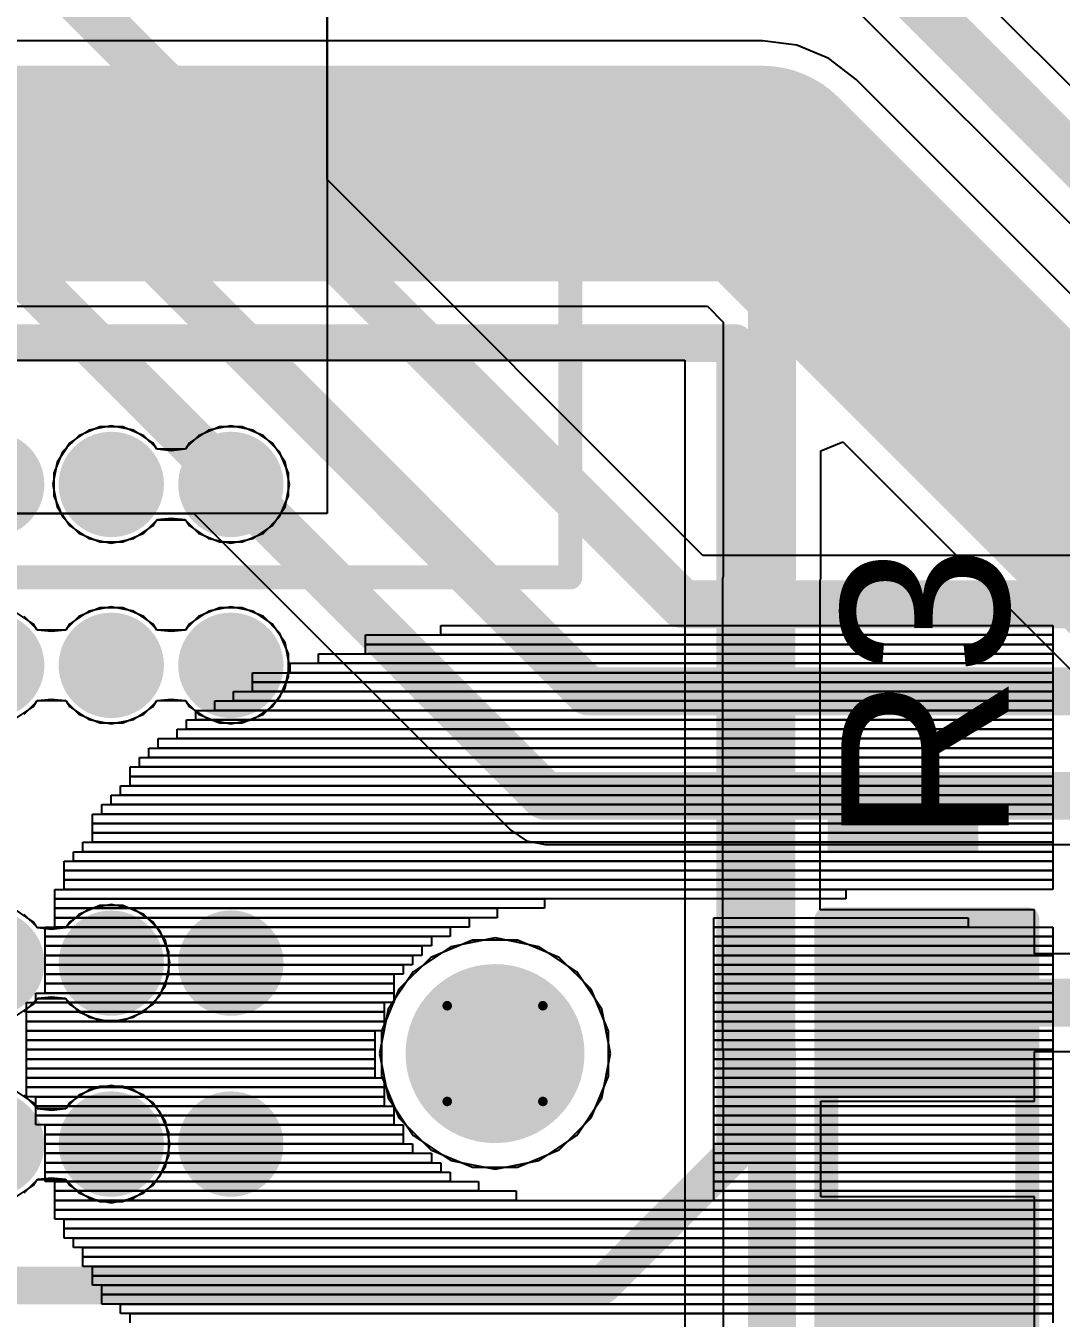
# Model space of a CAD drawing. Header units: inches. Extents: x -25 to 271, y -41 to 15.
# Drawn here: x 23.37 to 28.87, y -31.47 to -24.62 of the extents above; entities that cross this region are included whole.
import ezdxf

# ---------------------------------------------------------------- set-up
doc = ezdxf.new("R2010")
doc.units = ezdxf.units.IN
for name, color, linetype in [('Bottom Layer', 5, 'Continuous'), ('Bottom Overlay', 54, 'Continuous'), ('Bottom Solder', 6, 'Continuous'), ('Drill Drawing', 1, 'Continuous'), ('Pad Holes', 156, 'Continuous'), ('Top Glue Points', 56, 'Continuous'), ('Top Layer', 1, 'Continuous'), ('Top Overlay', 2, 'Continuous'), ('Top Paste', 8, 'Continuous'), ('Top Solder', 216, 'Continuous')]:
    doc.layers.add(name, color=color, linetype=linetype)
doc.styles.add('Arial', font='', dxfattribs={"height": 0.2})
doc.styles.get('Arial').set_extended_font_data('Arial')

# ---------------------------------------------------------------- blocks, each defined once
blk = doc.blocks.new('BL_R8812AF1_B_12')
at = {"layer": 'Bottom Overlay'}
for points in [[(-13.4999984, 8.89999744, 0.127, 0.127, 0), (-13.4999984, 6.845825779999999, 0.127, 0.127, 0)], [(13.50000094, 8.89999744, 0.127, 0.127, 0), (-13.4999984, 8.89999744, 0.127, 0.127, 0)]]:
    blk.add_lwpolyline(points, format="xyseb", dxfattribs=at)
for points in [[(-13.5317484, 8.89999744, 0.0635, 0.0635, 1), (-13.4682484, 8.89999744, 0.0635, 0.0635, 1)], [(-13.5317484, 8.89999744, 0.0635, 0.0635, 1), (-13.4682484, 8.89999744, 0.0635, 0.0635, 1)], [(-13.5317484, 6.845825779999999, 0.0635, 0.0635, 1), (-13.4682484, 6.845825779999999, 0.0635, 0.0635, 1)]]:
    blk.add_lwpolyline(points, format="xyseb", close=True, dxfattribs=at)
blk = doc.blocks.new('ADM6_30_01_5_L_4_2_A_TR_64')
at = {"layer": 'Bottom Solder'}
h = blk.add_hatch(color=6, dxfattribs=at)
edge = h.paths.add_edge_path()
edge.add_arc((-10.6099991, 1.27), 0.1016, 0, 360)
at = {"layer": 'Pad Holes'}
h = blk.add_hatch(color=7, dxfattribs=at)
edge = h.paths.add_edge_path()
edge.add_arc((-10.6099991, 1.27), 0.47500032, 0, 360)
at = {"layer": 'Top Layer'}
h = blk.add_hatch(color=1, dxfattribs=at)
edge = h.paths.add_edge_path()
edge.add_arc((-9.2075, 1.74999904), 0.17799812, 0, 360)
h = blk.add_hatch(color=1, dxfattribs=at)
edge = h.paths.add_edge_path()
edge.add_arc((-8.5725, 1.74999904), 0.17799812, 0, 360)
h = blk.add_hatch(color=1, dxfattribs=at)
edge = h.paths.add_edge_path()
edge.add_arc((-9.2075, 0.79000096), 0.17799812, 0, 360)
h = blk.add_hatch(color=1, dxfattribs=at)
edge = h.paths.add_edge_path()
edge.add_arc((-8.5725, 0.79000096), 0.17799812, 0, 360)
h = blk.add_hatch(color=1, dxfattribs=at)
edge = h.paths.add_edge_path()
edge.add_arc((-9.2075, -0.79000096), 0.17799812, 0, 360)
h = blk.add_hatch(color=1, dxfattribs=at)
edge = h.paths.add_edge_path()
edge.add_arc((-8.5725, -0.79000096), 0.17799812, 0, 360)
h = blk.add_hatch(color=1, dxfattribs=at)
edge = h.paths.add_edge_path()
edge.add_arc((-9.2075, -1.74999904), 0.17799812, 0, 360)
h = blk.add_hatch(color=1, dxfattribs=at)
edge = h.paths.add_edge_path()
edge.add_arc((-8.5725, -1.74999904), 0.17799812, 0, 360)
at = {"layer": 'Top Paste'}
h = blk.add_hatch(color=8, dxfattribs=at)
edge = h.paths.add_edge_path()
edge.add_arc((-9.2075, 1.74999904), 0.17799812, 0, 360)
h = blk.add_hatch(color=8, dxfattribs=at)
edge = h.paths.add_edge_path()
edge.add_arc((-8.5725, 1.74999904), 0.17799812, 0, 360)
h = blk.add_hatch(color=8, dxfattribs=at)
edge = h.paths.add_edge_path()
edge.add_arc((-9.2075, 0.79000096), 0.17799812, 0, 360)
h = blk.add_hatch(color=8, dxfattribs=at)
edge = h.paths.add_edge_path()
edge.add_arc((-8.5725, 0.79000096), 0.17799812, 0, 360)
h = blk.add_hatch(color=8, dxfattribs=at)
edge = h.paths.add_edge_path()
edge.add_arc((-9.2075, -0.79000096), 0.17799812, 0, 360)
h = blk.add_hatch(color=8, dxfattribs=at)
edge = h.paths.add_edge_path()
edge.add_arc((-8.5725, -0.79000096), 0.17799812, 0, 360)
h = blk.add_hatch(color=8, dxfattribs=at)
edge = h.paths.add_edge_path()
edge.add_arc((-9.2075, -1.74999904), 0.17799812, 0, 360)
h = blk.add_hatch(color=8, dxfattribs=at)
edge = h.paths.add_edge_path()
edge.add_arc((-8.5725, -1.74999904), 0.17799812, 0, 360)
at = {"layer": 'Top Solder'}
h = blk.add_hatch(color=216, dxfattribs=at)
edge = h.paths.add_edge_path()
edge.add_arc((-9.2075, 1.74999904), 0.27959812, 0, 360)
h = blk.add_hatch(color=216, dxfattribs=at)
edge = h.paths.add_edge_path()
edge.add_arc((-8.5725, 1.74999904), 0.27959812, 0, 360)
h = blk.add_hatch(color=216, dxfattribs=at)
edge = h.paths.add_edge_path()
edge.add_arc((-7.9375, 1.74999904), 0.27959812, 0, 360)
h = blk.add_hatch(color=216, dxfattribs=at)
edge = h.paths.add_edge_path()
edge.add_arc((-10.6099991, 1.27), 0.1016, 0, 360)
h = blk.add_hatch(color=216, dxfattribs=at)
edge = h.paths.add_edge_path()
edge.add_arc((-9.2075, 0.79000096), 0.27959812, 0, 360)
h = blk.add_hatch(color=216, dxfattribs=at)
edge = h.paths.add_edge_path()
edge.add_arc((-8.5725, 0.79000096), 0.27959812, 0, 360)
h = blk.add_hatch(color=216, dxfattribs=at)
edge = h.paths.add_edge_path()
edge.add_arc((-7.9375, 0.79000096), 0.27959812, 0, 360)
h = blk.add_hatch(color=216, dxfattribs=at)
edge = h.paths.add_edge_path()
edge.add_arc((-9.2075, -0.79000096), 0.27959812, 0, 360)
h = blk.add_hatch(color=216, dxfattribs=at)
edge = h.paths.add_edge_path()
edge.add_arc((-8.5725, -0.79000096), 0.27959812, 0, 360)
h = blk.add_hatch(color=216, dxfattribs=at)
edge = h.paths.add_edge_path()
edge.add_arc((-7.9375, -0.79000096), 0.27959812, 0, 360)
h = blk.add_hatch(color=216, dxfattribs=at)
edge = h.paths.add_edge_path()
edge.add_arc((-9.2075, -1.74999904), 0.27959812, 0, 360)
h = blk.add_hatch(color=216, dxfattribs=at)
edge = h.paths.add_edge_path()
edge.add_arc((-8.5725, -1.74999904), 0.27959812, 0, 360)
h = blk.add_hatch(color=216, dxfattribs=at)
edge = h.paths.add_edge_path()
edge.add_arc((-7.9375, -1.74999904), 0.27959812, 0, 360)
at = {"layer": 'Top Overlay'}
for points in [[(-11.17799898, 2.50000008, 0.1999996, 0.1999996, 0), (-11.88500036, 1.79300124, 0.1999996, 0.1999996, 0)], [(11.17799898, 2.50000008, 0.1999996, 0.1999996, 0), (-11.17799898, 2.50000008, 0.1999996, 0.1999996, 0)], [(-11.88500036, 1.79300124, 0.1999996, 0.1999996, 0), (-11.88500036, -2.50000008, 0.1999996, 0.1999996, 0)], [(11.88500036, -2.50000008, 0.1999996, 0.1999996, 0), (-11.88500036, -2.50000008, 0.1999996, 0.1999996, 0)]]:
    blk.add_lwpolyline(points, format="xyseb", dxfattribs=at)
for points in [[(-11.22799888, 2.50000008, 0.0999998, 0.0999998, 1), (-11.12799908, 2.50000008, 0.0999998, 0.0999998, 1)], [(-11.22799888, 2.50000008, 0.0999998, 0.0999998, 1), (-11.12799908, 2.50000008, 0.0999998, 0.0999998, 1)], [(-11.93500026, 1.79300124, 0.0999998, 0.0999998, 1), (-11.83500046, 1.79300124, 0.0999998, 0.0999998, 1)], [(-11.93500026, 1.79300124, 0.0999998, 0.0999998, 1), (-11.83500046, 1.79300124, 0.0999998, 0.0999998, 1)], [(-11.93500026, -2.50000008, 0.0999998, 0.0999998, 1), (-11.83500046, -2.50000008, 0.0999998, 0.0999998, 1)], [(-11.93500026, -2.50000008, 0.0999998, 0.0999998, 1), (-11.83500046, -2.50000008, 0.0999998, 0.0999998, 1)]]:
    blk.add_lwpolyline(points, format="xyseb", close=True, dxfattribs=at)
blk = doc.blocks.new('RES_0603_102')
at = {"layer": 'Top Layer'}
for points in [[(-0.3809999999999999, 0.4445), (-0.3809999999999999, -0.4445), (-1.143, -0.4445), (-1.143, 0.4445)], [(1.143, 0.4445), (1.143, -0.4445), (0.3809999999999999, -0.4445), (0.3809999999999999, 0.4445)]]:
    blk.add_hatch(color=1, dxfattribs=at).paths.add_polyline_path(points)
at = {"layer": 'Top Paste'}
for points in [[(-0.3809999999999999, 0.4445), (-0.3809999999999999, -0.4445), (-1.143, -0.4445), (-1.143, 0.4445)], [(1.143, 0.4445), (1.143, -0.4445), (0.3809999999999999, -0.4445), (0.3809999999999999, 0.4445)]]:
    blk.add_hatch(color=8, dxfattribs=at).paths.add_polyline_path(points)
at = {"layer": 'Top Solder'}
for points in [[(-0.2794, 0.5460999999999999), (-0.2794, -0.5460999999999999), (-1.2446, -0.5460999999999999), (-1.2446, 0.5460999999999999)], [(1.2446, 0.5460999999999999), (1.2446, -0.5460999999999999), (0.2794, -0.5460999999999999), (0.2794, 0.5460999999999999)]]:
    blk.add_hatch(color=216, dxfattribs=at).paths.add_polyline_path(points)
at = {"layer": 'Top Overlay'}
for points in [[(-1.2192, -0.5334, 0.127, 0.127, 0), (-1.2192, 0.5334, 0.127, 0.127, 0)], [(1.2192, 0.5334, 0.127, 0.127, 0), (-1.2192, 0.5334, 0.127, 0.127, 0)], [(1.2192, -0.5334, 0.127, 0.127, 0), (1.2192, 0.5334, 0.127, 0.127, 0)], [(1.2192, -0.5334, 0.127, 0.127, 0), (-1.2192, -0.5334, 0.127, 0.127, 0)]]:
    blk.add_lwpolyline(points, format="xyseb", dxfattribs=at)
for points in [[(-1.25095, 0.5334, 0.0635, 0.0635, 1), (-1.18745, 0.5334, 0.0635, 0.0635, 1)], [(-1.25095, 0.5334, 0.0635, 0.0635, 1), (-1.18745, 0.5334, 0.0635, 0.0635, 1)], [(1.18745, 0.5334, 0.0635, 0.0635, 1), (1.25095, 0.5334, 0.0635, 0.0635, 1)], [(1.18745, 0.5334, 0.0635, 0.0635, 1), (1.25095, 0.5334, 0.0635, 0.0635, 1)], [(-1.25095, -0.5334, 0.0635, 0.0635, 1), (-1.18745, -0.5334, 0.0635, 0.0635, 1)], [(-1.25095, -0.5334, 0.0635, 0.0635, 1), (-1.18745, -0.5334, 0.0635, 0.0635, 1)], [(1.18745, -0.5334, 0.0635, 0.0635, 1), (1.25095, -0.5334, 0.0635, 0.0635, 1)], [(1.18745, -0.5334, 0.0635, 0.0635, 1), (1.25095, -0.5334, 0.0635, 0.0635, 1)]]:
    blk.add_lwpolyline(points, format="xyseb", close=True, dxfattribs=at)

msp = doc.modelspace()

# ---------------------------------------------------------------- hatches: boundary and pattern name
at = {"layer": 'Top Glue Points'}
msp.add_hatch(color=56, dxfattribs=at).paths.add_polyline_path([(27.626056, -29.00172), (28.426156, -29.00172), (28.426156, -28.601924), (27.626056, -28.601924)])

# ---------------------------------------------------------------- linework, layer by layer
at = {"layer": 'Bottom Layer'}
for p, q in [((24.9682, -9.9822), (24.9682, -27.2034)), ((24.9682, -25.43201924), (24.9682, -24.42092398)), ((26.9632049, -27.42702414), (24.9682, -25.43201924)), ((24.9682, -27.2034), (6.985, -27.2034)), ((19.5598161, -27.2034), (24.2618006, -27.2034)), ((24.2618006, -27.2034), (25.94352444, -28.88512384)), ((53.1809325, -27.42702414), (26.9632049, -27.42702414)), ((25.94352444, -28.88512384), (26.02754256, -28.94126292)), ((26.02754256, -28.94126292), (26.12664828, -28.96097586)), ((26.12664828, -28.96097586), (38.87395324, -28.96097586)), ((25.74066734, -29.46804368), (25.51940794, -29.5596945)), ((25.98015886, -29.46804368), (25.74066734, -29.46804368)), ((26.20141826, -29.5596945), (25.98015886, -29.46804368)), ((25.51940794, -29.5596945), (25.3500636, -29.72903884)), ((26.3707626, -29.72903884), (26.20141826, -29.5596945)), ((25.3500636, -29.72903884), (25.25841278, -29.95029824)), ((26.46241342, -29.95029824), (26.3707626, -29.72903884)), ((25.25841278, -29.95029824), (25.25841278, -30.18978976)), ((26.46241342, -30.18978976), (26.46241342, -29.95029824)), ((25.25841278, -30.18978976), (25.3500636, -30.41104916)), ((26.3707626, -30.41104916), (26.46241342, -30.18978976)), ((25.3500636, -30.41104916), (25.51940794, -30.5803935)), ((26.20141826, -30.5803935), (26.3707626, -30.41104916)), ((25.51940794, -30.5803935), (25.74066734, -30.67204432)), ((25.98015886, -30.67204432), (26.20141826, -30.5803935)), ((25.74066734, -30.67204432), (25.98015886, -30.67204432))]:
    msp.add_line(p, q, dxfattribs=at)
for points in [[(16.42872, -18.22059856, 0.254, 0.254, 0), (26.35612204, -28.1480006, 0.254, 0.254, 0)], [(15.8747206, -18.45007232, 0.254, 0.254, 0), (26.12664828, -28.70199999999999, 0.254, 0.254, 0)], [(21.00204334, -21.83211026, 0.254, 0.254, 0), (26.85593308, -27.686, 0.254, 0.254, 0)], [(26.85593308, -27.686, 0.254, 0.254, 0), (53.28820432, -27.686, 0.254, 0.254, 0)], [(26.35612204, -28.1480006, 0.254, 0.254, 0), (53.4005155, -28.1480006, 0.254, 0.254, 0)], [(26.12664828, -28.70199999999999, 0.254, 0.254, 0), (53.62998672000001, -28.70199999999999, 0.254, 0.254, 0)]]:
    msp.add_lwpolyline(points, format="xyseb", dxfattribs=at)
for points in [[(26.79243308, -27.686, 0.127, 0.127, 1), (26.91943308, -27.686, 0.127, 0.127, 1)], [(26.79243308, -27.686, 0.127, 0.127, 1), (26.91943308, -27.686, 0.127, 0.127, 1)], [(26.29262204, -28.1480006, 0.127, 0.127, 1), (26.41962204, -28.1480006, 0.127, 0.127, 1)], [(26.29262204, -28.1480006, 0.127, 0.127, 1), (26.41962204, -28.1480006, 0.127, 0.127, 1)], [(26.06314828, -28.70199999999999, 0.127, 0.127, 1), (26.19014828, -28.70199999999999, 0.127, 0.127, 1)], [(26.06314828, -28.70199999999999, 0.127, 0.127, 1), (26.19014828, -28.70199999999999, 0.127, 0.127, 1)]]:
    msp.add_lwpolyline(points, format="xyseb", close=True, dxfattribs=at)
at = {"layer": 'Bottom Overlay'}
for p, q in [((25.572339, -27.848814), (25.572339, -27.798776)), ((25.572339, -27.798776), (28.822269, -27.798776)), ((28.822269, -27.798776), (28.822269, -27.848814)), ((25.172289, -27.89885199999999), (25.172289, -27.848814)), ((25.172289, -27.848814), (28.822269, -27.848814)), ((25.172289, -27.94889), (25.172289, -27.89885199999999)), ((25.172289, -27.89885199999999), (28.822269, -27.89885199999999)), ((28.822269, -27.89885199999999), (25.172289, -27.89885199999999)), ((28.822269, -27.848814), (25.572339, -27.848814)), ((28.822269, -27.848814), (28.822269, -27.89885199999999)), ((28.822269, -27.89885199999999), (28.822269, -27.94889)), ((24.922353, -27.998928), (24.922353, -27.94889)), ((24.922353, -27.94889), (28.822269, -27.94889)), ((28.822269, -27.94889), (25.172289, -27.94889)), ((28.822269, -27.94889), (28.822269, -27.998928)), ((24.772493, -28.048966), (24.772493, -27.998928)), ((24.772493, -27.998928), (28.822269, -27.998928)), ((28.822269, -27.998928), (24.922353, -27.998928)), ((28.822269, -27.998928), (28.822269, -28.048966)), ((24.572341, -28.09875), (24.572341, -28.048966)), ((24.572341, -28.048966), (28.822269, -28.048966)), ((28.822269, -28.09875), (24.572341, -28.09875)), ((24.572341, -28.148788), (24.572341, -28.09875)), ((24.572341, -28.09875), (28.822269, -28.09875)), ((28.822269, -28.048966), (24.772493, -28.048966)), ((28.822269, -28.048966), (28.822269, -28.09875)), ((28.822269, -28.09875), (28.822269, -28.148788)), ((24.472265, -28.198826), (24.472265, -28.148788)), ((24.472265, -28.148788), (28.822269, -28.148788)), ((28.822269, -28.148788), (24.572341, -28.148788)), ((28.822269, -28.148788), (28.822269, -28.198826)), ((24.272367, -28.298902), (24.272367, -28.248864)), ((24.272367, -28.248864), (28.822269, -28.248864)), ((24.372443, -28.248864), (24.372443, -28.198826)), ((24.372443, -28.198826), (28.822269, -28.198826)), ((28.822269, -28.248864), (24.372443, -28.248864)), ((28.822269, -28.198826), (24.472265, -28.198826)), ((28.822269, -28.198826), (28.822269, -28.248864)), ((28.822269, -28.248864), (28.822269, -28.298902)), ((24.222329, -28.34894), (24.222329, -28.298902)), ((24.222329, -28.298902), (28.822269, -28.298902)), ((28.822269, -28.298902), (24.272367, -28.298902)), ((28.822269, -28.298902), (28.822269, -28.34894)), ((24.172291, -28.398978), (24.172291, -28.34894)), ((24.172291, -28.34894), (28.822269, -28.34894)), ((28.822269, -28.34894), (24.222329, -28.34894)), ((28.822269, -28.34894), (28.822269, -28.398978)), ((24.022431, -28.4988), (24.022431, -28.448762)), ((24.022431, -28.448762), (28.822269, -28.448762)), ((24.072469, -28.448762), (24.072469, -28.398978)), ((24.072469, -28.398978), (28.822269, -28.398978)), ((28.822269, -28.448762), (24.072469, -28.448762)), ((28.822269, -28.398978), (24.172291, -28.398978)), ((28.822269, -28.398978), (28.822269, -28.448762)), ((28.822269, -28.448762), (28.822269, -28.4988)), ((23.972393, -28.548838), (23.972393, -28.4988)), ((23.972393, -28.4988), (28.822269, -28.4988)), ((28.822269, -28.4988), (24.022431, -28.4988)), ((28.822269, -28.4988), (28.822269, -28.548838)), ((23.922355, -28.598876), (23.922355, -28.548838)), ((23.922355, -28.548838), (28.822269, -28.548838)), ((28.822269, -28.548838), (23.972393, -28.548838)), ((28.822269, -28.548838), (28.822269, -28.598876)), ((23.872317, -28.698952), (23.872317, -28.648914)), ((23.872317, -28.648914), (28.822269, -28.648914)), ((23.922355, -28.648914), (23.922355, -28.598876)), ((23.922355, -28.598876), (28.822269, -28.598876)), ((28.822269, -28.598876), (23.922355, -28.598876)), ((28.822269, -28.648914), (23.922355, -28.648914)), ((28.822269, -28.598876), (28.822269, -28.648914)), ((28.822269, -28.648914), (28.822269, -28.698952)), ((23.822279, -28.74899), (23.822279, -28.698952)), ((23.822279, -28.698952), (28.822269, -28.698952)), ((28.822269, -28.698952), (23.872317, -28.698952)), ((28.822269, -28.698952), (28.822269, -28.74899)), ((23.722457, -28.848812), (23.722457, -28.798774)), ((23.722457, -28.798774), (28.822269, -28.798774)), ((23.772495, -28.798774), (23.772495, -28.74899)), ((23.772495, -28.74899), (28.822269, -28.74899)), ((28.822269, -28.798774), (23.772495, -28.798774)), ((28.822269, -28.74899), (23.822279, -28.74899)), ((28.822269, -28.74899), (28.822269, -28.798774)), ((28.822269, -28.798774), (28.822269, -28.848812)), ((23.722457, -28.89885), (23.722457, -28.848812)), ((23.722457, -28.848812), (28.822269, -28.848812)), ((28.822269, -28.848812), (23.722457, -28.848812)), ((28.822269, -28.848812), (28.822269, -28.89885)), ((28.822269, -28.89885), (23.722457, -28.89885)), ((23.722457, -28.948888), (23.722457, -28.89885)), ((23.722457, -28.89885), (28.822269, -28.89885)), ((28.822269, -28.89885), (28.822269, -28.948888)), ((23.622381, -29.04896399999999), (23.622381, -28.998926)), ((23.622381, -28.998926), (28.822269, -28.998926)), ((23.672419, -28.998926), (23.672419, -28.948888)), ((23.672419, -28.948888), (28.822269, -28.948888)), ((28.822269, -28.998926), (23.672419, -28.998926)), ((28.822269, -28.948888), (23.722457, -28.948888)), ((28.822269, -28.948888), (28.822269, -28.998926)), ((28.822269, -28.998926), (28.822269, -29.04896399999999)), ((23.572343, -29.099002), (23.572343, -29.04896399999999)), ((23.572343, -29.04896399999999), (28.822269, -29.04896399999999)), ((28.822269, -29.04896399999999), (23.622381, -29.04896399999999)), ((28.822269, -29.04896399999999), (28.822269, -29.099002)), ((23.572343, -29.148786), (23.572343, -29.099002)), ((23.572343, -29.099002), (28.822269, -29.099002)), ((28.822269, -29.099002), (23.572343, -29.099002)), ((28.822269, -29.099002), (28.822269, -29.148786)), ((23.522305, -29.248862), (23.522305, -29.19882399999999)), ((23.522305, -29.19882399999999), (27.722449, -29.19882399999999)), ((23.572343, -29.19882399999999), (23.572343, -29.148786)), ((23.572343, -29.148786), (28.822269, -29.148786)), ((28.822269, -29.148786), (23.572343, -29.148786)), ((28.822269, -29.19882399999999), (23.572343, -29.19882399999999)), ((27.722449, -29.19882399999999), (27.722449, -29.248862)), ((28.822269, -29.148786), (28.822269, -29.19882399999999)), ((27.722449, -29.248862), (23.522305, -29.248862)), ((23.522305, -29.2989), (23.522305, -29.248862)), ((23.522305, -29.248862), (26.122503, -29.248862)), ((26.122503, -29.248862), (26.122503, -29.2989)), ((26.122503, -29.2989), (23.522305, -29.2989)), ((23.522305, -29.348938), (23.522305, -29.2989)), ((23.522305, -29.2989), (25.87231299999999, -29.2989)), ((25.87231299999999, -29.2989), (25.87231299999999, -29.348938)), ((23.472267, -29.44876), (23.472267, -29.398976)), ((23.472267, -29.398976), (25.622377, -29.398976)), ((25.87231299999999, -29.348938), (23.522305, -29.348938)), ((23.522305, -29.398976), (23.522305, -29.348938)), ((23.522305, -29.348938), (25.72245299999999, -29.348938)), ((25.72245299999999, -29.398976), (23.522305, -29.398976)), ((25.622377, -29.398976), (25.622377, -29.44876)), ((25.72245299999999, -29.348938), (25.72245299999999, -29.398976)), ((27.02242499999999, -29.398976), (27.02242499999999, -29.348938)), ((27.02242499999999, -29.348938), (28.372435, -29.348938)), ((28.372435, -29.398976), (27.02242499999999, -29.398976)), ((27.02242499999999, -29.44876), (27.02242499999999, -29.398976)), ((27.02242499999999, -29.398976), (28.822269, -29.398976)), ((28.372435, -29.348938), (28.372435, -29.398976)), ((28.822269, -29.398976), (28.822269, -29.44876)), ((25.622377, -29.44876), (23.472267, -29.44876)), ((23.472267, -29.498798), (23.472267, -29.44876)), ((23.472267, -29.44876), (25.522301, -29.44876)), ((25.522301, -29.44876), (25.522301, -29.498798)), ((27.02242499999999, -29.498798), (27.02242499999999, -29.44876)), ((27.02242499999999, -29.44876), (28.822269, -29.44876)), ((28.822269, -29.44876), (27.02242499999999, -29.44876)), ((28.822269, -29.44876), (28.822269, -29.498798)), ((23.472267, -29.548836), (23.472267, -29.498798)), ((23.472267, -29.498798), (25.472263, -29.498798)), ((25.522301, -29.498798), (23.472267, -29.498798)), ((25.472263, -29.548836), (23.472267, -29.548836)), ((23.472267, -29.598874), (23.472267, -29.548836)), ((23.472267, -29.548836), (25.422479, -29.548836)), ((25.422479, -29.548836), (25.422479, -29.598874)), ((25.472263, -29.498798), (25.472263, -29.548836)), ((28.822269, -29.498798), (27.02242499999999, -29.498798)), ((27.02242499999999, -29.548836), (27.02242499999999, -29.498798)), ((27.02242499999999, -29.498798), (28.822269, -29.498798)), ((27.02242499999999, -29.598874), (27.02242499999999, -29.548836)), ((27.02242499999999, -29.548836), (28.822269, -29.548836)), ((28.822269, -29.548836), (27.02242499999999, -29.548836)), ((28.822269, -29.498798), (28.822269, -29.548836)), ((28.822269, -29.548836), (28.822269, -29.598874)), ((23.472267, -29.648912), (23.472267, -29.598874)), ((23.472267, -29.598874), (25.372441, -29.598874)), ((25.422479, -29.598874), (23.472267, -29.598874)), ((25.372441, -29.598874), (25.372441, -29.648912)), ((28.822269, -29.598874), (27.02242499999999, -29.598874)), ((27.02242499999999, -29.648912), (27.02242499999999, -29.598874)), ((27.02242499999999, -29.598874), (28.822269, -29.598874)), ((28.822269, -29.598874), (28.822269, -29.648912)), ((25.372441, -29.648912), (23.472267, -29.648912)), ((23.472267, -29.69895), (23.472267, -29.648912)), ((23.472267, -29.648912), (25.322403, -29.648912)), ((25.322403, -29.648912), (25.322403, -29.69895)), ((27.02242499999999, -29.69895), (27.02242499999999, -29.648912)), ((27.02242499999999, -29.648912), (28.822269, -29.648912)), ((28.822269, -29.648912), (27.02242499999999, -29.648912)), ((28.822269, -29.648912), (28.822269, -29.69895)), ((23.422483, -29.798772), (23.422483, -29.748988)), ((23.422483, -29.748988), (25.322403, -29.748988)), ((25.322403, -29.69895), (23.472267, -29.69895)), ((23.472267, -29.748988), (23.472267, -29.69895)), ((23.472267, -29.69895), (25.322403, -29.69895)), ((25.322403, -29.748988), (23.472267, -29.748988)), ((25.322403, -29.69895), (25.322403, -29.748988)), ((25.322403, -29.748988), (25.322403, -29.798772)), ((28.822269, -29.69895), (27.02242499999999, -29.69895)), ((27.02242499999999, -29.748988), (27.02242499999999, -29.69895)), ((27.02242499999999, -29.69895), (28.822269, -29.69895)), ((27.02242499999999, -29.798772), (27.02242499999999, -29.748988)), ((27.02242499999999, -29.748988), (28.822269, -29.748988)), ((28.822269, -29.748988), (27.02242499999999, -29.748988)), ((28.822269, -29.69895), (28.822269, -29.748988)), ((28.822269, -29.748988), (28.822269, -29.798772)), ((23.372445, -29.84881), (23.372445, -29.798772)), ((23.372445, -29.798772), (25.272365, -29.798772)), ((25.322403, -29.798772), (23.422483, -29.798772)), ((25.272365, -29.798772), (25.272365, -29.84881)), ((27.02242499999999, -29.84881), (27.02242499999999, -29.798772)), ((27.02242499999999, -29.798772), (28.822269, -29.798772)), ((28.822269, -29.798772), (27.02242499999999, -29.798772)), ((28.822269, -29.798772), (28.822269, -29.84881)), ((25.272365, -29.84881), (23.372445, -29.84881)), ((23.372445, -29.898848), (23.372445, -29.84881)), ((23.372445, -29.84881), (25.272365, -29.84881)), ((25.272365, -29.84881), (25.272365, -29.898848)), ((28.822269, -29.84881), (27.02242499999999, -29.84881)), ((27.02242499999999, -29.898848), (27.02242499999999, -29.84881)), ((27.02242499999999, -29.84881), (28.822269, -29.84881)), ((28.822269, -29.84881), (28.822269, -29.898848)), ((23.372445, -29.948886), (23.372445, -29.898848)), ((23.372445, -29.898848), (25.272365, -29.898848)), ((25.272365, -29.898848), (23.372445, -29.898848)), ((25.272365, -29.948886), (23.372445, -29.948886)), ((23.372445, -29.998924), (23.372445, -29.948886)), ((23.372445, -29.948886), (25.222327, -29.948886)), ((25.222327, -29.948886), (25.222327, -29.998924)), ((25.272365, -29.898848), (25.272365, -29.948886)), ((28.822269, -29.898848), (27.02242499999999, -29.898848)), ((27.02242499999999, -29.948886), (27.02242499999999, -29.898848)), ((27.02242499999999, -29.898848), (28.822269, -29.898848)), ((28.822269, -29.948886), (27.02242499999999, -29.948886)), ((27.02242499999999, -29.998924), (27.02242499999999, -29.948886)), ((27.02242499999999, -29.948886), (28.822269, -29.948886)), ((28.822269, -29.898848), (28.822269, -29.948886)), ((28.822269, -29.948886), (28.822269, -29.998924)), ((25.222327, -29.998924), (23.372445, -29.998924)), ((23.372445, -30.048962), (23.372445, -29.998924)), ((23.372445, -29.998924), (25.222327, -29.998924)), ((25.222327, -29.998924), (25.222327, -30.048962)), ((28.822269, -29.998924), (27.02242499999999, -29.998924)), ((27.02242499999999, -30.048962), (27.02242499999999, -29.998924)), ((27.02242499999999, -29.998924), (28.822269, -29.998924)), ((28.822269, -29.998924), (28.822269, -30.048962)), ((25.222327, -30.048962), (23.372445, -30.048962)), ((23.372445, -30.099), (23.372445, -30.048962)), ((23.372445, -30.048962), (25.222327, -30.048962)), ((23.372445, -30.148784), (23.372445, -30.099)), ((23.372445, -30.099), (25.222327, -30.099)), ((25.222327, -30.099), (23.372445, -30.099)), ((25.222327, -30.048962), (25.222327, -30.099)), ((25.222327, -30.099), (25.222327, -30.148784)), ((28.822269, -30.048962), (27.02242499999999, -30.048962)), ((27.02242499999999, -30.099), (27.02242499999999, -30.048962)), ((27.02242499999999, -30.048962), (28.822269, -30.048962)), ((28.822269, -30.099), (27.02242499999999, -30.099)), ((27.02242499999999, -30.148784), (27.02242499999999, -30.099)), ((27.02242499999999, -30.099), (28.822269, -30.099)), ((28.822269, -30.048962), (28.822269, -30.099)), ((28.822269, -30.099), (28.822269, -30.148784)), ((25.222327, -30.148784), (23.372445, -30.148784)), ((23.372445, -30.198822), (23.372445, -30.148784)), ((23.372445, -30.148784), (25.222327, -30.148784)), ((25.222327, -30.148784), (25.222327, -30.198822)), ((28.822269, -30.148784), (27.02242499999999, -30.148784)), ((27.02242499999999, -30.198822), (27.02242499999999, -30.148784)), ((27.02242499999999, -30.148784), (28.822269, -30.148784)), ((28.822269, -30.148784), (28.822269, -30.198822)), ((23.372445, -30.24886), (23.372445, -30.198822)), ((23.372445, -30.198822), (25.272365, -30.198822)), ((25.222327, -30.198822), (23.372445, -30.198822)), ((25.272365, -30.198822), (25.272365, -30.24886)), ((27.02242499999999, -30.24886), (27.02242499999999, -30.198822)), ((27.02242499999999, -30.198822), (28.822269, -30.198822)), ((28.822269, -30.198822), (27.02242499999999, -30.198822)), ((28.822269, -30.198822), (28.822269, -30.24886)), ((25.272365, -30.24886), (23.372445, -30.24886)), ((23.372445, -30.298898), (23.372445, -30.24886)), ((23.372445, -30.24886), (25.272365, -30.24886)), ((25.272365, -30.298898), (23.372445, -30.298898)), ((23.422483, -30.34893599999999), (23.422483, -30.298898)), ((23.422483, -30.298898), (25.272365, -30.298898)), ((25.272365, -30.24886), (25.272365, -30.298898)), ((25.272365, -30.298898), (25.272365, -30.34893599999999)), ((27.02242499999999, -30.298898), (27.02242499999999, -30.24886)), ((27.02242499999999, -30.24886), (28.822269, -30.24886)), ((28.822269, -30.24886), (27.02242499999999, -30.24886)), ((28.822269, -30.298898), (27.02242499999999, -30.298898)), ((27.02242499999999, -30.34893599999999), (27.02242499999999, -30.298898)), ((27.02242499999999, -30.298898), (28.822269, -30.298898)), ((28.822269, -30.24886), (28.822269, -30.298898)), ((28.822269, -30.298898), (28.822269, -30.34893599999999)), ((23.422483, -30.398974), (23.422483, -30.34893599999999)), ((23.422483, -30.34893599999999), (25.322403, -30.34893599999999)), ((25.272365, -30.34893599999999), (23.422483, -30.34893599999999)), ((25.322403, -30.34893599999999), (25.322403, -30.398974)), ((28.822269, -30.34893599999999), (27.02242499999999, -30.34893599999999)), ((27.02242499999999, -30.398974), (27.02242499999999, -30.34893599999999)), ((27.02242499999999, -30.34893599999999), (28.822269, -30.34893599999999)), ((28.822269, -30.34893599999999), (28.822269, -30.398974)), ((25.322403, -30.398974), (23.422483, -30.398974)), ((23.422483, -30.44875799999999), (23.422483, -30.398974)), ((23.422483, -30.398974), (25.322403, -30.398974)), ((25.322403, -30.398974), (25.322403, -30.44875799999999)), ((28.822269, -30.398974), (27.02242499999999, -30.398974)), ((27.02242499999999, -30.44875799999999), (27.02242499999999, -30.398974)), ((27.02242499999999, -30.398974), (28.822269, -30.398974)), ((28.822269, -30.398974), (28.822269, -30.44875799999999)), ((25.322403, -30.44875799999999), (23.422483, -30.44875799999999)), ((23.472267, -30.498796), (23.472267, -30.44875799999999)), ((23.472267, -30.44875799999999), (25.372441, -30.44875799999999)), ((23.472267, -30.548834), (23.472267, -30.498796)), ((23.472267, -30.498796), (25.372441, -30.498796)), ((25.372441, -30.498796), (23.472267, -30.498796)), ((25.372441, -30.44875799999999), (25.372441, -30.498796)), ((25.372441, -30.498796), (25.372441, -30.548834)), ((27.02242499999999, -30.498796), (27.02242499999999, -30.44875799999999)), ((27.02242499999999, -30.44875799999999), (28.822269, -30.44875799999999)), ((28.822269, -30.44875799999999), (27.02242499999999, -30.44875799999999)), ((28.822269, -30.498796), (27.02242499999999, -30.498796)), ((27.02242499999999, -30.548834), (27.02242499999999, -30.498796)), ((27.02242499999999, -30.498796), (28.822269, -30.498796)), ((28.822269, -30.44875799999999), (28.822269, -30.498796)), ((28.822269, -30.498796), (28.822269, -30.548834)), ((25.372441, -30.548834), (23.472267, -30.548834)), ((23.472267, -30.598872), (23.472267, -30.548834)), ((23.472267, -30.548834), (25.422479, -30.548834)), ((25.422479, -30.548834), (25.422479, -30.598872)), ((28.822269, -30.548834), (27.02242499999999, -30.548834)), ((27.02242499999999, -30.598872), (27.02242499999999, -30.548834)), ((27.02242499999999, -30.548834), (28.822269, -30.548834)), ((28.822269, -30.548834), (28.822269, -30.598872)), ((23.472267, -30.64891), (23.472267, -30.598872)), ((23.472267, -30.598872), (25.522301, -30.598872)), ((25.422479, -30.598872), (23.472267, -30.598872)), ((25.522301, -30.64891), (23.472267, -30.64891)), ((23.472267, -30.698948), (23.472267, -30.64891)), ((23.472267, -30.64891), (25.572339, -30.64891)), ((25.522301, -30.598872), (25.522301, -30.64891)), ((25.572339, -30.64891), (25.572339, -30.698948)), ((28.822269, -30.598872), (27.02242499999999, -30.598872)), ((27.02242499999999, -30.64891), (27.02242499999999, -30.598872)), ((27.02242499999999, -30.598872), (28.822269, -30.598872)), ((27.02242499999999, -30.698948), (27.02242499999999, -30.64891)), ((27.02242499999999, -30.64891), (28.822269, -30.64891)), ((28.822269, -30.64891), (27.02242499999999, -30.64891)), ((28.822269, -30.598872), (28.822269, -30.64891)), ((28.822269, -30.64891), (28.822269, -30.698948)), ((25.572339, -30.698948), (23.472267, -30.698948)), ((23.472267, -30.748986), (23.472267, -30.698948)), ((23.472267, -30.698948), (25.622377, -30.698948)), ((25.622377, -30.698948), (25.622377, -30.748986)), ((27.02242499999999, -30.748986), (27.02242499999999, -30.698948)), ((27.02242499999999, -30.698948), (28.822269, -30.698948)), ((28.822269, -30.698948), (27.02242499999999, -30.698948)), ((28.822269, -30.698948), (28.822269, -30.748986)), ((25.622377, -30.748986), (23.472267, -30.748986)), ((23.522305, -30.79877), (23.522305, -30.748986)), ((23.522305, -30.748986), (25.772491, -30.748986)), ((25.772491, -30.748986), (25.772491, -30.79877)), ((28.822269, -30.748986), (27.02242499999999, -30.748986)), ((27.02242499999999, -30.79877), (27.02242499999999, -30.748986)), ((27.02242499999999, -30.748986), (28.822269, -30.748986)), ((28.822269, -30.748986), (28.822269, -30.79877)), ((23.522305, -30.848808), (23.522305, -30.79877)), ((23.522305, -30.79877), (25.972389, -30.79877)), ((25.772491, -30.79877), (23.522305, -30.79877)), ((25.972389, -30.848808), (23.522305, -30.848808)), ((23.522305, -30.898846), (23.522305, -30.848808)), ((23.522305, -30.848808), (28.822269, -30.848808)), ((25.972389, -30.79877), (25.972389, -30.848808)), ((28.822269, -30.79877), (27.02242499999999, -30.79877)), ((27.02242499999999, -30.848808), (27.02242499999999, -30.79877)), ((27.02242499999999, -30.79877), (28.822269, -30.79877)), ((28.822269, -30.848808), (27.02242499999999, -30.848808)), ((28.822269, -30.79877), (28.822269, -30.848808)), ((28.822269, -30.848808), (28.822269, -30.898846)), ((23.522305, -30.948884), (23.522305, -30.898846)), ((23.522305, -30.898846), (28.822269, -30.898846)), ((28.822269, -30.898846), (23.522305, -30.898846)), ((28.822269, -30.898846), (28.822269, -30.948884)), ((28.822269, -30.948884), (23.522305, -30.948884)), ((23.572343, -30.998922), (23.572343, -30.948884)), ((23.572343, -30.948884), (28.822269, -30.948884)), ((28.822269, -30.948884), (28.822269, -30.998922)), ((23.572343, -31.04896), (23.572343, -30.998922)), ((23.572343, -30.998922), (28.822269, -30.998922)), ((28.822269, -30.998922), (23.572343, -30.998922)), ((28.822269, -31.04896), (23.572343, -31.04896)), ((23.622381, -31.098998), (23.622381, -31.04896)), ((23.622381, -31.04896), (28.822269, -31.04896)), ((28.822269, -30.998922), (28.822269, -31.04896)), ((28.822269, -31.04896), (28.822269, -31.098998)), ((28.822269, -31.098998), (23.622381, -31.098998)), ((23.672419, -31.148782), (23.672419, -31.098998)), ((23.672419, -31.098998), (28.822269, -31.098998)), ((28.822269, -31.098998), (28.822269, -31.148782)), ((23.672419, -31.19882), (23.672419, -31.148782)), ((23.672419, -31.148782), (28.822269, -31.148782)), ((28.822269, -31.148782), (23.672419, -31.148782)), ((28.822269, -31.19882), (23.672419, -31.19882)), ((23.722457, -31.248858), (23.722457, -31.19882)), ((23.722457, -31.19882), (28.822269, -31.19882)), ((28.822269, -31.148782), (28.822269, -31.19882)), ((28.822269, -31.19882), (28.822269, -31.248858)), ((28.822269, -31.248858), (23.722457, -31.248858)), ((23.722457, -31.298896), (23.722457, -31.248858)), ((23.722457, -31.248858), (28.822269, -31.248858)), ((28.822269, -31.248858), (28.822269, -31.298896)), ((28.822269, -31.298896), (23.722457, -31.298896)), ((23.772495, -31.348934), (23.772495, -31.298896)), ((23.772495, -31.298896), (28.822269, -31.298896)), ((28.822269, -31.298896), (28.822269, -31.348934)), ((28.822269, -31.348934), (23.772495, -31.348934)), ((23.772495, -31.398972), (23.772495, -31.348934)), ((23.772495, -31.348934), (28.822269, -31.348934)), ((28.822269, -31.398972), (23.772495, -31.398972)), ((23.872317, -31.448756), (23.872317, -31.398972)), ((23.872317, -31.398972), (28.822269, -31.398972)), ((28.822269, -31.348934), (28.822269, -31.398972)), ((28.822269, -31.398972), (28.822269, -31.448756)), ((28.822269, -31.448756), (23.872317, -31.448756)), ((23.922355, -31.498794), (23.922355, -31.448756)), ((23.922355, -31.448756), (28.822269, -31.448756)), ((28.822269, -31.448756), (28.822269, -31.498794))]:
    msp.add_line(p, q, dxfattribs=at)
at = {"layer": 'Drill Drawing'}
for points in [[(25.6064131, -29.81604399999999, 0.0508, 0.0508, 0), (26.1144131, -29.81604399999999, 0.0508, 0.0508, 0)], [(25.6064131, -30.324044, 0.0508, 0.0508, 0), (25.6064131, -29.81604399999999, 0.0508, 0.0508, 0)], [(26.1144131, -30.324044, 0.0508, 0.0508, 0), (26.1144131, -29.81604399999999, 0.0508, 0.0508, 0)], [(25.6064131, -30.324044, 0.0508, 0.0508, 0), (26.1144131, -30.324044, 0.0508, 0.0508, 0)]]:
    msp.add_lwpolyline(points, format="xyseb", dxfattribs=at)
for points in [[(25.5937131, -29.81604399999999, 0.0254, 0.0254, 1), (25.6191131, -29.81604399999999, 0.0254, 0.0254, 1)], [(25.5937131, -29.81604399999999, 0.0254, 0.0254, 1), (25.6191131, -29.81604399999999, 0.0254, 0.0254, 1)], [(26.1017131, -29.81604399999999, 0.0254, 0.0254, 1), (26.1271131, -29.81604399999999, 0.0254, 0.0254, 1)], [(26.1017131, -29.81604399999999, 0.0254, 0.0254, 1), (26.1271131, -29.81604399999999, 0.0254, 0.0254, 1)], [(25.5937131, -30.324044, 0.0254, 0.0254, 1), (25.6191131, -30.324044, 0.0254, 0.0254, 1)], [(25.5937131, -30.324044, 0.0254, 0.0254, 1), (25.6191131, -30.324044, 0.0254, 0.0254, 1)], [(26.1017131, -30.324044, 0.0254, 0.0254, 1), (26.1271131, -30.324044, 0.0254, 0.0254, 1)], [(26.1017131, -30.324044, 0.0254, 0.0254, 1), (26.1271131, -30.324044, 0.0254, 0.0254, 1)]]:
    msp.add_lwpolyline(points, format="xyseb", close=True, dxfattribs=at)
at = {"layer": 'Top Layer'}
for p, q in [((31.40667328, -27.42702414), (27.85638066, -23.87673152)), ((27.565985, -24.31883122), (31.11627761999999, -27.86912384)), ((27.27960254, -24.69547258), (17.44800676, -24.69547258)), ((27.4619466, -24.71947812), (27.27960254, -24.69547258)), ((27.63186752, -24.78986152), (27.4619466, -24.71947812)), ((27.77777782, -24.90182472), (27.63186752, -24.78986152)), ((30.92422568, -28.04827258), (27.77777782, -24.90182472)), ((17.15618362, -26.10452742), (26.9877794, -26.10452742)), ((26.9877794, -26.10452742), (27.07142414, -26.18817216)), ((27.07142414, -26.18817216), (27.07142414, -27.53626446)), ((6.9342, -26.3906), (26.8680311, -26.3906)), ((26.8680311, -26.3906), (26.8680311, -31.765494)), ((23.822914, -26.73907276), (23.70390992, -26.76274302)), ((23.94191808, -26.76274302), (23.822914, -26.73907276)), ((24.457914, -26.73907276), (24.33890992, -26.76274302)), ((24.57691808, -26.76274302), (24.457914, -26.73907276)), ((23.65014828, -26.79148058), (23.56434962, -26.87727924)), ((23.70390992, -26.76274302), (23.60302366, -26.83015462)), ((23.7622461, -26.74504684), (23.65014828, -26.79148058)), ((23.8835819, -26.74504684), (23.7622461, -26.74504684)), ((23.99567972, -26.79148058), (23.8835819, -26.74504684)), ((24.04280434, -26.83015462), (23.94191808, -26.76274302)), ((24.06762268, -26.86342354), (23.99567972, -26.79148058)), ((24.28514828, -26.79148058), (24.21320532, -26.86342354)), ((24.33890992, -26.76274302), (24.23802366, -26.83015462)), ((24.3972461, -26.74504684), (24.28514828, -26.79148058)), ((24.5185819, -26.74504684), (24.3972461, -26.74504684)), ((24.63067972, -26.79148058), (24.5185819, -26.74504684)), ((24.67780434, -26.83015462), (24.57691808, -26.76274302)), ((24.71647838, -26.87727924), (24.63067972, -26.79148058)), ((23.56434962, -26.87727924), (23.51791588, -26.98937706)), ((23.60302366, -26.83015462), (23.53561206, -26.93104088)), ((24.0645696, -26.86272758), (24.04280434, -26.83015462)), ((24.2162584, -26.86272758), (24.0645696, -26.86272758)), ((24.140414, -26.8710791), (24.06762268, -26.86342354)), ((24.21320532, -26.86342354), (24.140414, -26.8710791)), ((24.23802366, -26.83015462), (24.2162584, -26.86272758)), ((24.74521594, -26.93104088), (24.67780434, -26.83015462)), ((24.76291212, -26.98937706), (24.71647838, -26.87727924)), ((27.58937586, -26.87205954), (27.70670862, -26.82345664)), ((27.58937586, -27.54751666), (27.58937586, -26.87205954)), ((27.70670862, -26.82345664), (30.06277198, -29.17952)), ((23.53561206, -26.93104088), (23.5119418, -27.05004496)), ((24.7688862, -27.05004496), (24.74521594, -26.93104088)), ((23.51791588, -26.98937706), (23.51791588, -27.11071286)), ((24.76291212, -27.11071286), (24.76291212, -26.98937706)), ((23.5119418, -27.05004496), (23.53561206, -27.16904904)), ((24.74521594, -27.16904904), (24.7688862, -27.05004496)), ((23.51791588, -27.11071286), (23.56434962, -27.22281068)), ((24.71647838, -27.22281068), (24.76291212, -27.11071286)), ((23.53561206, -27.16904904), (23.60302366, -27.2699353)), ((24.67780434, -27.2699353), (24.74521594, -27.16904904)), ((23.56434962, -27.22281068), (23.65014828, -27.30860934)), ((23.60302366, -27.2699353), (23.70390992, -27.3373469)), ((23.94191808, -27.3373469), (24.04280434, -27.2699353)), ((23.99567972, -27.30860934), (24.06762268, -27.23666638)), ((24.04280434, -27.2699353), (24.0645696, -27.23736234)), ((24.0645696, -27.23736234), (24.2162584, -27.23736234)), ((24.06762268, -27.23666638), (24.140414, -27.22901082)), ((24.140414, -27.22901082), (24.21320532, -27.23666638)), ((24.21320532, -27.23666638), (24.28514828, -27.30860934)), ((24.2162584, -27.23736234), (24.23802366, -27.2699353)), ((24.23802366, -27.2699353), (24.33890992, -27.3373469)), ((24.57691808, -27.3373469), (24.67780434, -27.2699353)), ((24.63067972, -27.30860934), (24.71647838, -27.22281068)), ((23.65014828, -27.30860934), (23.7622461, -27.35504308)), ((23.70390992, -27.3373469), (23.822914, -27.36101716)), ((23.7622461, -27.35504308), (23.8835819, -27.35504308)), ((23.822914, -27.36101716), (23.94191808, -27.3373469)), ((23.8835819, -27.35504308), (23.99567972, -27.30860934)), ((24.28514828, -27.30860934), (24.3972461, -27.35504308)), ((24.33890992, -27.3373469), (24.457914, -27.36101716)), ((24.3972461, -27.35504308), (24.5185819, -27.35504308)), ((24.457914, -27.36101716), (24.57691808, -27.3373469)), ((24.5185819, -27.35504308), (24.63067972, -27.30860934)), ((27.07142414, -27.53626446), (27.06863014, -27.55031066)), ((27.06863014, -27.55031066), (27.06863014, -30.04672934)), ((27.58658186, -27.56156286), (27.58937586, -27.54751666)), ((27.58658186, -29.30652), (27.58658186, -27.56156286)), ((23.822914, -27.69907084), (23.70390992, -27.7227411)), ((23.94191808, -27.7227411), (23.822914, -27.69907084)), ((24.457914, -27.69907084), (24.33890992, -27.7227411)), ((24.57691808, -27.7227411), (24.457914, -27.69907084)), ((23.40780434, -27.7901527), (23.30691808, -27.7227411)), ((23.43262268, -27.82342162), (23.36067972, -27.75147866)), ((23.65014828, -27.75147866), (23.57820532, -27.82342162)), ((23.70390992, -27.7227411), (23.60302366, -27.7901527)), ((23.7622461, -27.70504492), (23.65014828, -27.75147866)), ((23.8835819, -27.70504492), (23.7622461, -27.70504492)), ((23.99567972, -27.75147866), (23.8835819, -27.70504492)), ((24.04280434, -27.7901527), (23.94191808, -27.7227411)), ((24.06762268, -27.82342162), (23.99567972, -27.75147866)), ((24.28514828, -27.75147866), (24.21320532, -27.82342162)), ((24.33890992, -27.7227411), (24.23802366, -27.7901527)), ((24.3972461, -27.70504492), (24.28514828, -27.75147866)), ((24.5185819, -27.70504492), (24.3972461, -27.70504492)), ((24.63067972, -27.75147866), (24.5185819, -27.70504492)), ((24.67780434, -27.7901527), (24.57691808, -27.7227411)), ((24.71647838, -27.83727732), (24.63067972, -27.75147866)), ((23.4295696, -27.82272566), (23.40780434, -27.7901527)), ((23.5812584, -27.82272566), (23.4295696, -27.82272566)), ((23.505414, -27.83107718), (23.43262268, -27.82342162)), ((23.57820532, -27.82342162), (23.505414, -27.83107718)), ((23.60302366, -27.7901527), (23.5812584, -27.82272566)), ((24.0645696, -27.82272566), (24.04280434, -27.7901527)), ((24.2162584, -27.82272566), (24.0645696, -27.82272566)), ((24.140414, -27.83107718), (24.06762268, -27.82342162)), ((24.21320532, -27.82342162), (24.140414, -27.83107718)), ((24.23802366, -27.7901527), (24.2162584, -27.82272566)), ((24.74521594, -27.89103896), (24.67780434, -27.7901527)), ((24.76291212, -27.94937514), (24.71647838, -27.83727732)), ((24.7688862, -28.01004304), (24.74521594, -27.89103896)), ((24.76291212, -28.07071094), (24.76291212, -27.94937514)), ((24.74521594, -28.12904712), (24.7688862, -28.01004304)), ((24.71647838, -28.18280876), (24.76291212, -28.07071094)), ((24.67780434, -28.22993338), (24.74521594, -28.12904712)), ((23.30691808, -28.29734498), (23.40780434, -28.22993338)), ((23.36067972, -28.26860742), (23.43262268, -28.19666446)), ((23.40780434, -28.22993338), (23.4295696, -28.19736042)), ((23.4295696, -28.19736042), (23.5812584, -28.19736042)), ((23.43262268, -28.19666446), (23.505414, -28.1890089)), ((23.505414, -28.1890089), (23.57820532, -28.19666446)), ((23.57820532, -28.19666446), (23.65014828, -28.26860742)), ((23.5812584, -28.19736042), (23.60302366, -28.22993338)), ((23.60302366, -28.22993338), (23.70390992, -28.29734498)), ((23.94191808, -28.29734498), (24.04280434, -28.22993338)), ((23.99567972, -28.26860742), (24.06762268, -28.19666446)), ((24.04280434, -28.22993338), (24.0645696, -28.19736042)), ((24.0645696, -28.19736042), (24.2162584, -28.19736042)), ((24.06762268, -28.19666446), (24.140414, -28.1890089)), ((24.140414, -28.1890089), (24.21320532, -28.19666446)), ((24.21320532, -28.19666446), (24.28514828, -28.26860742)), ((24.2162584, -28.19736042), (24.23802366, -28.22993338)), ((24.23802366, -28.22993338), (24.33890992, -28.29734498)), ((24.57691808, -28.29734498), (24.67780434, -28.22993338)), ((24.63067972, -28.26860742), (24.71647838, -28.18280876)), ((23.65014828, -28.26860742), (23.7622461, -28.31504116)), ((23.70390992, -28.29734498), (23.822914, -28.32101523999999)), ((23.7622461, -28.31504116), (23.8835819, -28.31504116)), ((23.822914, -28.32101523999999), (23.94191808, -28.29734498)), ((23.8835819, -28.31504116), (23.99567972, -28.26860742)), ((24.28514828, -28.26860742), (24.3972461, -28.31504116)), ((24.33890992, -28.29734498), (24.457914, -28.32101523999999)), ((24.3972461, -28.31504116), (24.5185819, -28.31504116)), ((24.457914, -28.32101523999999), (24.57691808, -28.29734498)), ((24.5185819, -28.31504116), (24.63067972, -28.26860742)), ((23.822914, -29.27907276), (23.70390992, -29.30274302)), ((23.94191808, -29.30274302), (23.822914, -29.27907276)), ((23.40780434, -29.37015462), (23.30691808, -29.30274302)), ((23.43262268, -29.40342354), (23.36067972, -29.33148058)), ((23.65014828, -29.33148058), (23.57820532, -29.40342354)), ((23.70390992, -29.30274302), (23.60302366, -29.37015462)), ((23.7622461, -29.28504684), (23.65014828, -29.33148058)), ((23.8835819, -29.28504684), (23.7622461, -29.28504684)), ((23.99567972, -29.33148058), (23.8835819, -29.28504684)), ((24.04280434, -29.37015462), (23.94191808, -29.30274302)), ((24.08147838, -29.41727924), (23.99567972, -29.33148058)), ((28.724606, -29.30652), (27.58658186, -29.30652)), ((28.724606, -29.5405175), (28.724606, -29.30652)), ((23.4295696, -29.40272758), (23.40780434, -29.37015462)), ((23.5812584, -29.40272758), (23.4295696, -29.40272758)), ((23.505414, -29.4110791), (23.43262268, -29.40342354)), ((23.57820532, -29.40342354), (23.505414, -29.4110791)), ((23.60302366, -29.37015462), (23.5812584, -29.40272758)), ((24.11021594, -29.47104088), (24.04280434, -29.37015462)), ((24.12791212, -29.52937706), (24.08147838, -29.41727924)), ((24.1338862, -29.59004496), (24.11021594, -29.47104088)), ((25.74066734, -29.46804368), (25.51940794, -29.5596945)), ((25.8604131, -29.45625046), (25.62552406, -29.50297376)), ((25.98015886, -29.46804368), (25.74066734, -29.46804368)), ((26.09530214, -29.50297376), (25.8604131, -29.45625046)), ((26.20141826, -29.5596945), (25.98015886, -29.46804368)), ((24.12791212, -29.65071286), (24.12791212, -29.52937706)), ((25.62552406, -29.50297376), (25.42639568, -29.63602658)), ((26.29443052, -29.63602658), (26.09530214, -29.50297376)), ((29.105606, -29.5405175), (28.724606, -29.5405175)), ((24.11021594, -29.70904904), (24.1338862, -29.59004496)), ((25.51940794, -29.5596945), (25.3500636, -29.72903884)), ((26.3707626, -29.72903884), (26.20141826, -29.5596945)), ((24.08147838, -29.76281068), (24.12791212, -29.65071286)), ((25.42639568, -29.63602658), (25.29334286, -29.83515496)), ((26.42748334, -29.83515496), (26.29443052, -29.63602658)), ((24.04280434, -29.8099353), (24.11021594, -29.70904904)), ((25.3500636, -29.72903884), (25.25841278, -29.95029824)), ((26.46241342, -29.95029824), (26.3707626, -29.72903884)), ((23.30691808, -29.8773469), (23.40780434, -29.8099353)), ((23.36067972, -29.84860934), (23.43262268, -29.77666638)), ((23.40780434, -29.8099353), (23.4295696, -29.77736234)), ((23.4295696, -29.77736234), (23.5812584, -29.77736234)), ((23.43262268, -29.77666638), (23.505414, -29.76901081999999)), ((23.505414, -29.76901081999999), (23.57820532, -29.77666638)), ((23.57820532, -29.77666638), (23.65014828, -29.84860934)), ((23.5812584, -29.77736234), (23.60302366, -29.8099353)), ((23.60302366, -29.8099353), (23.70390992, -29.8773469)), ((23.94191808, -29.8773469), (24.04280434, -29.8099353)), ((23.99567972, -29.84860934), (24.08147838, -29.76281068)), ((23.65014828, -29.84860934), (23.7622461, -29.89504308)), ((23.70390992, -29.8773469), (23.822914, -29.90101716)), ((23.7622461, -29.89504308), (23.8835819, -29.89504308)), ((23.822914, -29.90101716), (23.94191808, -29.8773469)), ((23.8835819, -29.89504308), (23.99567972, -29.84860934)), ((25.29334286, -29.83515496), (25.24661956, -30.070044)), ((26.47420664, -30.070044), (26.42748334, -29.83515496)), ((25.25841278, -29.95029824), (25.25841278, -30.18978976)), ((26.46241342, -30.18978976), (26.46241342, -29.95029824)), ((25.24661956, -30.070044), (25.29334286, -30.30493304)), ((26.42748334, -30.30493304), (26.47420664, -30.070044)), ((27.06863014, -30.04672934), (27.07142414, -30.06077554)), ((27.07142414, -30.06077554), (27.07142414, -31.87132818)), ((28.724606, -30.32252), (28.724606, -30.05846922)), ((28.724606, -30.05846922), (29.105606, -30.05846922)), ((23.822914, -30.23907084), (23.70390992, -30.2627411)), ((23.94191808, -30.2627411), (23.822914, -30.23907084)), ((25.25841278, -30.18978976), (25.3500636, -30.41104916)), ((26.3707626, -30.41104916), (26.46241342, -30.18978976)), ((23.40780434, -30.3301527), (23.30691808, -30.2627411)), ((23.43262268, -30.36342162), (23.36067972, -30.29147866)), ((23.65014828, -30.29147866), (23.57820532, -30.36342162)), ((23.70390992, -30.2627411), (23.60302366, -30.3301527)), ((23.7622461, -30.24504492), (23.65014828, -30.29147866)), ((23.8835819, -30.24504492), (23.7622461, -30.24504492)), ((23.99567972, -30.29147866), (23.8835819, -30.24504492)), ((24.04280434, -30.3301527), (23.94191808, -30.2627411)), ((24.08147838, -30.37727732), (23.99567972, -30.29147866)), ((25.29334286, -30.30493304), (25.42639568, -30.50406142)), ((26.29443052, -30.50406142), (26.42748334, -30.30493304)), ((23.4295696, -30.36272566), (23.40780434, -30.3301527)), ((23.5812584, -30.36272566), (23.4295696, -30.36272566)), ((23.505414, -30.37107718), (23.43262268, -30.36342162)), ((23.57820532, -30.36342162), (23.505414, -30.37107718)), ((23.60302366, -30.3301527), (23.5812584, -30.36272566)), ((24.11021594, -30.43103896), (24.04280434, -30.3301527)), ((27.58937586, -30.83052), (27.58937586, -30.32252)), ((27.58937586, -30.32252), (28.724606, -30.32252)), ((24.12791212, -30.48937514), (24.08147838, -30.37727732)), ((24.1338862, -30.55004304), (24.11021594, -30.43103896)), ((25.3500636, -30.41104916), (25.51940794, -30.5803935)), ((26.20141826, -30.5803935), (26.3707626, -30.41104916)), ((24.12791212, -30.61071094), (24.12791212, -30.48937514)), ((25.42639568, -30.50406142), (25.62552406, -30.63711424)), ((26.09530214, -30.63711424), (26.29443052, -30.50406142)), ((24.11021594, -30.66904711999999), (24.1338862, -30.55004304)), ((25.51940794, -30.5803935), (25.74066734, -30.67204432)), ((25.98015886, -30.67204432), (26.20141826, -30.5803935)), ((24.08147838, -30.72280876), (24.12791212, -30.61071094)), ((25.62552406, -30.63711424), (25.8604131, -30.68383754)), ((25.8604131, -30.68383754), (26.09530214, -30.63711424)), ((24.04280434, -30.76993338), (24.11021594, -30.66904711999999)), ((25.74066734, -30.67204432), (25.98015886, -30.67204432)), ((23.30691808, -30.83734497999999), (23.40780434, -30.76993338)), ((23.36067972, -30.80860742), (23.43262268, -30.73666446)), ((23.40780434, -30.76993338), (23.4295696, -30.73736042)), ((23.4295696, -30.73736042), (23.5812584, -30.73736042)), ((23.43262268, -30.73666446), (23.505414, -30.7290089)), ((23.505414, -30.7290089), (23.57820532, -30.73666446)), ((23.57820532, -30.73666446), (23.65014828, -30.80860742)), ((23.5812584, -30.73736042), (23.60302366, -30.76993338)), ((23.60302366, -30.76993338), (23.70390992, -30.83734497999999)), ((23.94191808, -30.83734497999999), (24.04280434, -30.76993338)), ((23.99567972, -30.80860742), (24.08147838, -30.72280876)), ((23.65014828, -30.80860742), (23.7622461, -30.85504116)), ((23.70390992, -30.83734497999999), (23.822914, -30.86101524)), ((23.7622461, -30.85504116), (23.8835819, -30.85504116)), ((23.822914, -30.86101524), (23.94191808, -30.83734497999999)), ((23.8835819, -30.85504116), (23.99567972, -30.80860742)), ((28.724606, -30.83052), (27.58937586, -30.83052)), ((28.724606, -31.84652), (28.724606, -30.83052))]:
    msp.add_line(p, q, dxfattribs=at)
for points in [[(27.67325682, -24.05985536, 0.254, 0.254, 0), (31.29940146, -27.686, 0.254, 0.254, 0)], [(17.15618362, -25.4, 1.143, 1.143, 0), (27.27960254, -25.4, 1.143, 1.143, 0)], [(27.27960254, -25.4, 1.143, 1.143, 0), (30.63240254, -28.7528, 1.143, 1.143, 0)], [(27.3304, -27.54751666, 0.254, 0.254, 0), (27.3304, -25.1852176, 0.254, 0.254, 0)], [(27.327606, -27.55031066, 0.254, 0.254, 0), (27.3304, -27.54751666, 0.254, 0.254, 0)], [(27.327606, -30.04672934, 0.254, 0.254, 0), (27.327606, -27.55031066, 0.254, 0.254, 0)], [(28.153106, -29.81452, 0.254, 0.254, 0), (28.16813264, -29.79949336, 0.254, 0.254, 0)], [(28.16813264, -29.79949336, 0.254, 0.254, 0), (31.05451752, -29.79949336, 0.254, 0.254, 0)], [(27.327606, -30.04672934, 0.254, 0.254, 0), (27.3304, -30.04952334, 0.254, 0.254, 0)], [(27.3304, -31.9786, 0.254, 0.254, 0), (27.3304, -30.04952334, 0.254, 0.254, 0)], [(28.153106, -34.579306, 0.635, 0.635, 0), (28.153106, -31.33852, 0.635, 0.635, 0)]]:
    msp.add_lwpolyline(points, format="xyseb", dxfattribs=at)
for points in [[(26.99385254, -25.4, 0.5714999999999999, 0.5714999999999999, 1), (27.56535254, -25.4, 0.5714999999999999, 0.5714999999999999, 1)], [(26.99385254, -25.4, 0.5714999999999999, 0.5714999999999999, 1), (27.56535254, -25.4, 0.5714999999999999, 0.5714999999999999, 1)], [(27.2669, -25.1852176, 0.127, 0.127, 1), (27.3939, -25.1852176, 0.127, 0.127, 1)], [(27.264106, -27.55031066, 0.127, 0.127, 1), (27.391106, -27.55031066, 0.127, 0.127, 1)], [(27.264106, -27.55031066, 0.127, 0.127, 1), (27.391106, -27.55031066, 0.127, 0.127, 1)], [(27.2669, -27.54751666, 0.127, 0.127, 1), (27.3939, -27.54751666, 0.127, 0.127, 1)], [(27.2669, -27.54751666, 0.127, 0.127, 1), (27.3939, -27.54751666, 0.127, 0.127, 1)], [(28.089606, -29.81452, 0.127, 0.127, 1), (28.216606, -29.81452, 0.127, 0.127, 1)], [(28.10463264, -29.79949336, 0.127, 0.127, 1), (28.23163264, -29.79949336, 0.127, 0.127, 1)], [(28.10463264, -29.79949336, 0.127, 0.127, 1), (28.23163264, -29.79949336, 0.127, 0.127, 1)], [(27.264106, -30.04672934, 0.127, 0.127, 1), (27.391106, -30.04672934, 0.127, 0.127, 1)], [(27.264106, -30.04672934, 0.127, 0.127, 1), (27.391106, -30.04672934, 0.127, 0.127, 1)], [(27.2669, -30.04952334, 0.127, 0.127, 1), (27.3939, -30.04952334, 0.127, 0.127, 1)], [(27.2669, -30.04952334, 0.127, 0.127, 1), (27.3939, -30.04952334, 0.127, 0.127, 1)], [(27.994356, -31.33852, 0.3175, 0.3175, 1), (28.311856, -31.33852, 0.3175, 0.3175, 1)]]:
    msp.add_lwpolyline(points, format="xyseb", close=True, dxfattribs=at)

# ---------------------------------------------------------------- block references
for name, p, rotation in [('BL_R8812AF1_B_12', (12.7596011, -18.6436), 180), ('ADM6_30_01_5_L_4_2_A_TR_64', (15.250414, -28.800044), 180), ('RES_0603_102', (28.153106, -30.57652), 270)]:
    msp.add_blockref(name, p, dxfattribs=dict(rotation=rotation))

# ---------------------------------------------------------------- texts
at = {"layer": 'Top Overlay', "style": 'Arial'}
msp.add_text('R3', height=0.889, rotation=90, dxfattribs=at).set_placement((28.58755522, -28.95999288))

doc.saveas('drawing.dxf')
